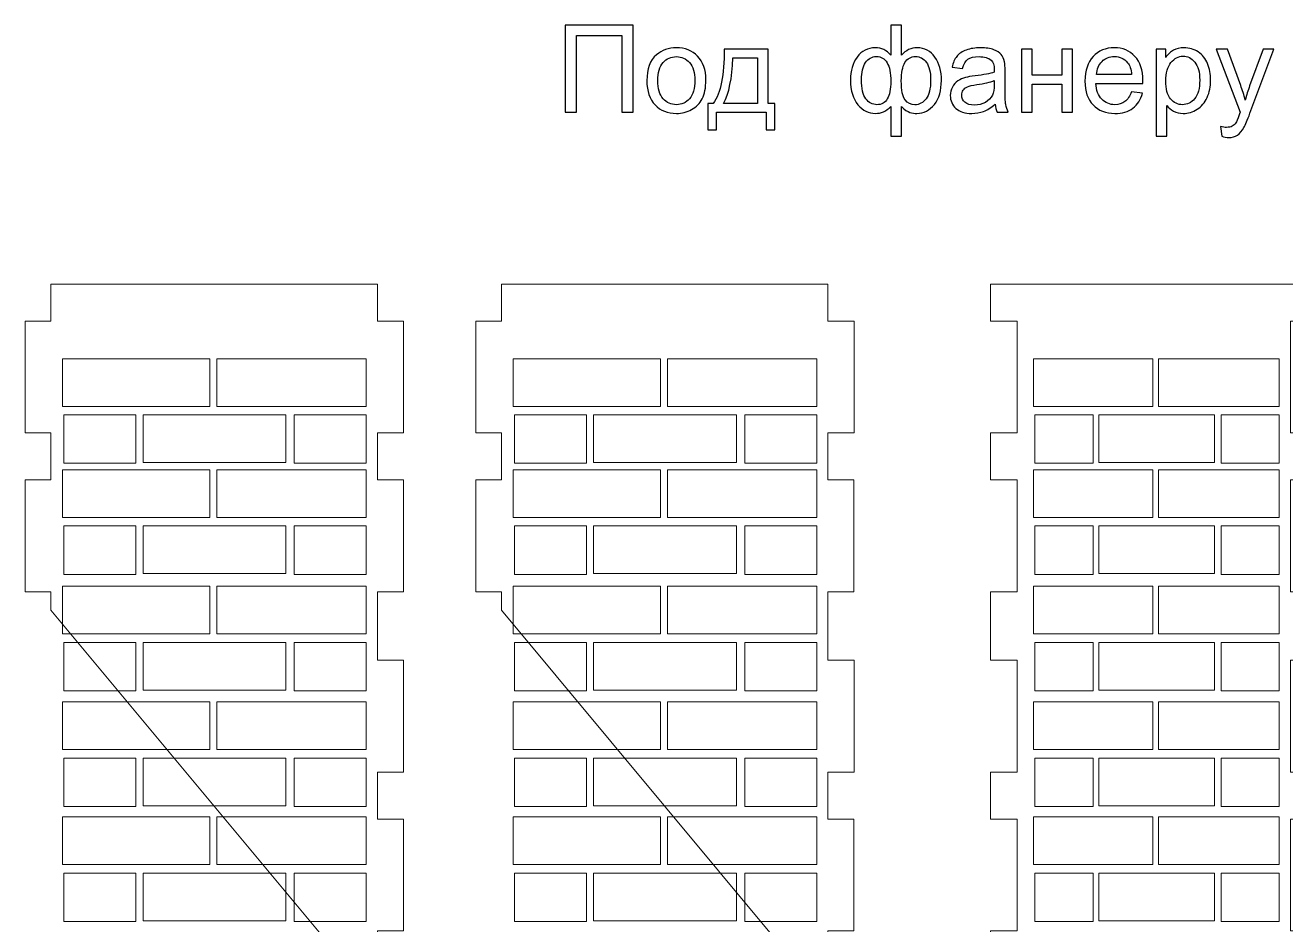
# Model space of a CAD drawing. Header units: centimetres. Extents: x -194 to -71, y -132 to -32.
# Drawn here: x -147.03 to -127.72, y -45.47 to -31.69 of the extents above; entities that cross this region are included whole.
import ezdxf

# ---------------------------------------------------------------- set-up
doc = ezdxf.new("R2010")
doc.units = ezdxf.units.CM
doc.header["$MEASUREMENT"] = 0
doc.layers.add('Layer 1', color=7, linetype='Continuous')

msp = doc.modelspace()

# ---------------------------------------------------------------- linework, layer by layer
at = {"layer": 'Layer 1', "color": 242, "lineweight": 20}
for points in [[(-146.46002, -37.52783), (-144.20308, -37.52783), (-144.20308, -36.79759), (-146.46002, -36.79759), (-146.46002, -37.52783)], [(-144.0946, -37.52783), (-141.80862, -37.52783), (-141.80862, -36.79759), (-144.0946, -36.79759), (-144.0946, -37.52783)], [(-139.55968, -37.52783), (-137.30274, -37.52783), (-137.30274, -36.79759), (-139.55968, -36.79759), (-139.55968, -37.52783)], [(-137.19426, -37.52783), (-134.90828, -37.52783), (-134.90828, -36.79759), (-137.19426, -36.79759), (-137.19426, -37.52783)], [(-131.58455, -37.52783), (-129.75949, -37.52783), (-129.75949, -36.79759), (-131.58455, -36.79759), (-131.58455, -37.52783)], [(-129.67175, -37.52783), (-127.82321, -37.52783), (-127.82321, -36.79759), (-129.67175, -36.79759), (-129.67175, -37.52783)], [(-146.43883, -38.40096), (-145.33553, -38.40096), (-145.33553, -37.66012), (-146.43883, -37.66012), (-146.43883, -38.40096)], [(-145.22588, -38.39036), (-143.03744, -38.39036), (-143.03744, -37.66012), (-145.22588, -37.66012), (-145.22588, -38.39036)], [(-142.9106, -38.40096), (-141.8073, -38.40096), (-141.8073, -37.66012), (-142.9106, -37.66012), (-142.9106, -38.40096)], [(-139.53849, -38.40096), (-138.43519, -38.40096), (-138.43519, -37.66012), (-139.53849, -37.66012), (-139.53849, -38.40096)], [(-138.32554, -38.39036), (-136.1371, -38.39036), (-136.1371, -37.66012), (-138.32554, -37.66012), (-138.32554, -38.39036)], [(-136.01026, -38.40096), (-134.90696, -38.40096), (-134.90696, -37.66012), (-136.01026, -37.66012), (-136.01026, -38.40096)], [(-131.56741, -38.40096), (-130.67523, -38.40096), (-130.67523, -37.66012), (-131.56741, -37.66012), (-131.56741, -38.40096)], [(-130.58656, -38.39036), (-128.81688, -38.39036), (-128.81688, -37.66012), (-130.58656, -37.66012), (-130.58656, -38.39036)], [(-128.71431, -38.40096), (-127.82213, -38.40096), (-127.82213, -37.66012), (-128.71431, -37.66012), (-128.71431, -38.40096)], [(-146.46002, -39.22911), (-144.20308, -39.22911), (-144.20308, -38.49887), (-146.46002, -38.49887), (-146.46002, -39.22911)], [(-144.0946, -39.22911), (-141.80862, -39.22911), (-141.80862, -38.49887), (-144.0946, -38.49887), (-144.0946, -39.22911)], [(-139.55968, -39.22911), (-137.30274, -39.22911), (-137.30274, -38.49887), (-139.55968, -38.49887), (-139.55968, -39.22911)], [(-137.19426, -39.22911), (-134.90828, -39.22911), (-134.90828, -38.49887), (-137.19426, -38.49887), (-137.19426, -39.22911)], [(-131.58455, -39.22911), (-129.75949, -39.22911), (-129.75949, -38.49887), (-131.58455, -38.49887), (-131.58455, -39.22911)], [(-129.67175, -39.22911), (-127.82321, -39.22911), (-127.82321, -38.49887), (-129.67175, -38.49887), (-129.67175, -39.22911)], [(-146.43883, -40.10224), (-145.33553, -40.10224), (-145.33553, -39.3614), (-146.43883, -39.3614), (-146.43883, -40.10224)], [(-145.22588, -40.09164), (-143.03744, -40.09164), (-143.03744, -39.3614), (-145.22588, -39.3614), (-145.22588, -40.09164)], [(-142.9106, -40.10224), (-141.8073, -40.10224), (-141.8073, -39.3614), (-142.9106, -39.3614), (-142.9106, -40.10224)], [(-139.53849, -40.10224), (-138.43519, -40.10224), (-138.43519, -39.3614), (-139.53849, -39.3614), (-139.53849, -40.10224)], [(-138.32554, -40.09164), (-136.1371, -40.09164), (-136.1371, -39.3614), (-138.32554, -39.3614), (-138.32554, -40.09164)], [(-136.01026, -40.10224), (-134.90696, -40.10224), (-134.90696, -39.3614), (-136.01026, -39.3614), (-136.01026, -40.10224)], [(-131.56741, -40.10224), (-130.67523, -40.10224), (-130.67523, -39.3614), (-131.56741, -39.3614), (-131.56741, -40.10224)], [(-130.58656, -40.09164), (-128.81688, -40.09164), (-128.81688, -39.3614), (-130.58656, -39.3614), (-130.58656, -40.09164)], [(-128.71431, -40.10224), (-127.82213, -40.10224), (-127.82213, -39.3614), (-128.71431, -39.3614), (-128.71431, -40.10224)], [(-146.46002, -41.0124), (-144.20308, -41.0124), (-144.20308, -40.28216), (-146.46002, -40.28216), (-146.46002, -41.0124)], [(-144.0946, -41.0124), (-141.80862, -41.0124), (-141.80862, -40.28216), (-144.0946, -40.28216), (-144.0946, -41.0124)], [(-139.55968, -41.0124), (-137.30274, -41.0124), (-137.30274, -40.28216), (-139.55968, -40.28216), (-139.55968, -41.0124)], [(-137.19426, -41.0124), (-134.90828, -41.0124), (-134.90828, -40.28216), (-137.19426, -40.28216), (-137.19426, -41.0124)], [(-131.58455, -41.0124), (-129.75949, -41.0124), (-129.75949, -40.28216), (-131.58455, -40.28216), (-131.58455, -41.0124)], [(-129.67175, -41.0124), (-127.82321, -41.0124), (-127.82321, -40.28216), (-129.67175, -40.28216), (-129.67175, -41.0124)], [(-146.43883, -41.88553), (-145.33553, -41.88553), (-145.33553, -41.14469), (-146.43883, -41.14469), (-146.43883, -41.88553)], [(-145.22588, -41.87493), (-143.03744, -41.87493), (-143.03744, -41.14469), (-145.22588, -41.14469), (-145.22588, -41.87493)], [(-142.9106, -41.88553), (-141.8073, -41.88553), (-141.8073, -41.14469), (-142.9106, -41.14469), (-142.9106, -41.88553)], [(-139.53849, -41.88553), (-138.43519, -41.88553), (-138.43519, -41.14469), (-139.53849, -41.14469), (-139.53849, -41.88553)], [(-138.32554, -41.87493), (-136.1371, -41.87493), (-136.1371, -41.14469), (-138.32554, -41.14469), (-138.32554, -41.87493)], [(-136.01026, -41.88553), (-134.90696, -41.88553), (-134.90696, -41.14469), (-136.01026, -41.14469), (-136.01026, -41.88553)], [(-131.56741, -41.88553), (-130.67523, -41.88553), (-130.67523, -41.14469), (-131.56741, -41.14469), (-131.56741, -41.88553)], [(-130.58656, -41.87493), (-128.81688, -41.87493), (-128.81688, -41.14469), (-130.58656, -41.14469), (-130.58656, -41.87493)], [(-128.71431, -41.88553), (-127.82213, -41.88553), (-127.82213, -41.14469), (-128.71431, -41.14469), (-128.71431, -41.88553)], [(-146.46002, -42.78512), (-144.20308, -42.78512), (-144.20308, -42.05488), (-146.46002, -42.05488), (-146.46002, -42.78512)], [(-144.0946, -42.78512), (-141.80862, -42.78512), (-141.80862, -42.05488), (-144.0946, -42.05488), (-144.0946, -42.78512)], [(-139.55968, -42.78512), (-137.30274, -42.78512), (-137.30274, -42.05488), (-139.55968, -42.05488), (-139.55968, -42.78512)], [(-137.19426, -42.78512), (-134.90828, -42.78512), (-134.90828, -42.05488), (-137.19426, -42.05488), (-137.19426, -42.78512)], [(-131.58455, -42.78512), (-129.75949, -42.78512), (-129.75949, -42.05488), (-131.58455, -42.05488), (-131.58455, -42.78512)], [(-129.67175, -42.78512), (-127.82321, -42.78512), (-127.82321, -42.05488), (-129.67175, -42.05488), (-129.67175, -42.78512)], [(-146.43883, -43.65825), (-145.33553, -43.65825), (-145.33553, -42.91741), (-146.43883, -42.91741), (-146.43883, -43.65825)], [(-145.22588, -43.64765), (-143.03744, -43.64765), (-143.03744, -42.91741), (-145.22588, -42.91741), (-145.22588, -43.64765)], [(-142.9106, -43.65825), (-141.8073, -43.65825), (-141.8073, -42.91741), (-142.9106, -42.91741), (-142.9106, -43.65825)], [(-139.53849, -43.65825), (-138.43519, -43.65825), (-138.43519, -42.91741), (-139.53849, -42.91741), (-139.53849, -43.65825)], [(-138.32554, -43.64765), (-136.1371, -43.64765), (-136.1371, -42.91741), (-138.32554, -42.91741), (-138.32554, -43.64765)], [(-136.01026, -43.65825), (-134.90696, -43.65825), (-134.90696, -42.91741), (-136.01026, -42.91741), (-136.01026, -43.65825)], [(-131.56741, -43.65825), (-130.67523, -43.65825), (-130.67523, -42.91741), (-131.56741, -42.91741), (-131.56741, -43.65825)], [(-130.58656, -43.64765), (-128.81688, -43.64765), (-128.81688, -42.91741), (-130.58656, -42.91741), (-130.58656, -43.64765)], [(-128.71431, -43.65825), (-127.82213, -43.65825), (-127.82213, -42.91741), (-128.71431, -42.91741), (-128.71431, -43.65825)], [(-146.46002, -44.54723), (-144.20308, -44.54723), (-144.20308, -43.81699), (-146.46002, -43.81699), (-146.46002, -44.54723)], [(-144.0946, -44.54723), (-141.80862, -44.54723), (-141.80862, -43.81699), (-144.0946, -43.81699), (-144.0946, -44.54723)], [(-139.55968, -44.54723), (-137.30274, -44.54723), (-137.30274, -43.81699), (-139.55968, -43.81699), (-139.55968, -44.54723)], [(-137.19426, -44.54723), (-134.90828, -44.54723), (-134.90828, -43.81699), (-137.19426, -43.81699), (-137.19426, -44.54723)], [(-131.58455, -44.54723), (-129.75949, -44.54723), (-129.75949, -43.81699), (-131.58455, -43.81699), (-131.58455, -44.54723)], [(-129.67175, -44.54723), (-127.82321, -44.54723), (-127.82321, -43.81699), (-129.67175, -43.81699), (-129.67175, -44.54723)], [(-146.43883, -45.42036), (-145.33553, -45.42036), (-145.33553, -44.67952), (-146.43883, -44.67952), (-146.43883, -45.42036)], [(-145.22588, -45.40976), (-143.03744, -45.40976), (-143.03744, -44.67952), (-145.22588, -44.67952), (-145.22588, -45.40976)], [(-142.9106, -45.42036), (-141.8073, -45.42036), (-141.8073, -44.67952), (-142.9106, -44.67952), (-142.9106, -45.42036)], [(-139.53849, -45.42036), (-138.43519, -45.42036), (-138.43519, -44.67952), (-139.53849, -44.67952), (-139.53849, -45.42036)], [(-138.32554, -45.40976), (-136.1371, -45.40976), (-136.1371, -44.67952), (-138.32554, -44.67952), (-138.32554, -45.40976)], [(-136.01026, -45.42036), (-134.90696, -45.42036), (-134.90696, -44.67952), (-136.01026, -44.67952), (-136.01026, -45.42036)], [(-131.56741, -45.42036), (-130.67523, -45.42036), (-130.67523, -44.67952), (-131.56741, -44.67952), (-131.56741, -45.42036)], [(-130.58656, -45.40976), (-128.81688, -45.40976), (-128.81688, -44.67952), (-130.58656, -44.67952), (-130.58656, -45.40976)], [(-128.71431, -45.42036), (-127.82213, -45.42036), (-127.82213, -44.67952), (-128.71431, -44.67952), (-128.71431, -45.42036)]]:
    msp.add_lwpolyline(points, close=True, dxfattribs=at)
at = {"layer": 'Layer 1', "color": 250}
for points, knots in [([(-138.76281, -31.68767), (-138.76281, -31.68767), (-137.71762, -31.68767), (-137.71762, -31.68767), (-137.71762, -31.68767), (-137.71762, -31.68767), (-137.71762, -33.01926), (-137.71762, -33.01926), (-137.71762, -33.01926), (-137.71762, -33.01926), (-137.8943, -33.01926), (-137.8943, -33.01926), (-137.8943, -33.01926), (-137.8943, -33.01926), (-137.8943, -31.84389), (-137.8943, -31.84389), (-137.8943, -31.84389), (-137.8943, -31.84389), (-138.58613, -31.84389), (-138.58613, -31.84389), (-138.58613, -31.84389), (-138.58613, -31.84389), (-138.58613, -33.01926), (-138.58613, -33.01926), (-138.58613, -33.01926), (-138.58613, -33.01926), (-138.76281, -33.01926), (-138.76281, -33.01926), (-138.76281, -33.01926), (-138.76281, -33.01926), (-138.76281, -31.68767), (-138.76281, -31.68767)], [0, 0, 0, 0, 0.11111111, 0.11111111, 0.11111111, 0.11111111, 0.22222222, 0.22222222, 0.22222222, 0.22222222, 0.33333333, 0.33333333, 0.33333333, 0.33333333, 0.44444444, 0.44444444, 0.44444444, 0.44444444, 0.55555556, 0.55555556, 0.55555556, 0.55555556, 0.66666667, 0.66666667, 0.66666667, 0.66666667, 0.77777778, 0.77777778, 0.77777778, 0.77777778, 1, 1, 1, 1]), ([(-133.77462, -31.68767), (-133.77462, -31.68767), (-133.61096, -31.68767), (-133.61096, -31.68767), (-133.61096, -31.68767), (-133.61096, -31.68767), (-133.61096, -32.14889), (-133.61096, -32.14889), (-133.61096, -32.14889), (-133.57717, -32.11015), (-133.53998, -32.08132), (-133.49937, -32.0621), (-133.49937, -32.0621), (-133.45908, -32.0432), (-133.41537, -32.03359), (-133.36888, -32.03359), (-133.36888, -32.03359), (-133.25482, -32.03359), (-133.16431, -32.08132), (-133.09736, -32.17648), (-133.09736, -32.17648), (-133.03071, -32.27164), (-132.99724, -32.39128), (-132.99724, -32.53572), (-132.99724, -32.53572), (-132.99724, -32.68636), (-133.03319, -32.80787), (-133.1051, -32.90055), (-133.1051, -32.90055), (-133.17702, -32.99322), (-133.26659, -33.03972), (-133.37353, -33.03972), (-133.37353, -33.03972), (-133.40856, -33.03972), (-133.4442, -33.03414), (-133.48047, -33.02329), (-133.48047, -33.02329), (-133.51673, -33.01244), (-133.56013, -32.98268), (-133.61096, -32.93433), (-133.61096, -32.93433), (-133.61096, -32.93433), (-133.61096, -33.38935), (-133.61096, -33.38935), (-133.61096, -33.38935), (-133.61096, -33.38935), (-133.77462, -33.38935), (-133.77462, -33.38935), (-133.77462, -33.38935), (-133.77462, -33.38935), (-133.77462, -32.93433), (-133.77462, -32.93433), (-133.77462, -32.93433), (-133.80716, -32.96936), (-133.84343, -32.9957), (-133.8831, -33.01337), (-133.8831, -33.01337), (-133.92278, -33.03104), (-133.96555, -33.03972), (-134.01174, -33.03972), (-134.01174, -33.03972), (-134.11278, -33.03972), (-134.20112, -32.99539), (-134.27675, -32.90705), (-134.27675, -32.90705), (-134.35238, -32.81841), (-134.3902, -32.69163), (-134.3902, -32.52673), (-134.3902, -32.52673), (-134.3902, -32.38694), (-134.3561, -32.27009), (-134.2876, -32.17555), (-134.2876, -32.17555), (-134.2191, -32.08101), (-134.12735, -32.03359), (-134.01174, -32.03359), (-134.01174, -32.03359), (-133.96307, -32.03359), (-133.91937, -32.0432), (-133.88, -32.0621), (-133.88, -32.0621), (-133.84064, -32.08132), (-133.80561, -32.11015), (-133.77462, -32.14889), (-133.77462, -32.14889), (-133.77462, -32.14889), (-133.77462, -31.68767), (-133.77462, -31.68767)], [0, 0, 0, 0, 0.04347826, 0.04347826, 0.04347826, 0.04347826, 0.08695652, 0.08695652, 0.08695652, 0.08695652, 0.13043478, 0.13043478, 0.13043478, 0.13043478, 0.17391304, 0.17391304, 0.17391304, 0.17391304, 0.2173913, 0.2173913, 0.2173913, 0.2173913, 0.26086957, 0.26086957, 0.26086957, 0.26086957, 0.30434783, 0.30434783, 0.30434783, 0.30434783, 0.34782609, 0.34782609, 0.34782609, 0.34782609, 0.39130435, 0.39130435, 0.39130435, 0.39130435, 0.43478261, 0.43478261, 0.43478261, 0.43478261, 0.47826087, 0.47826087, 0.47826087, 0.47826087, 0.52173913, 0.52173913, 0.52173913, 0.52173913, 0.56521739, 0.56521739, 0.56521739, 0.56521739, 0.60869565, 0.60869565, 0.60869565, 0.60869565, 0.65217391, 0.65217391, 0.65217391, 0.65217391, 0.69565217, 0.69565217, 0.69565217, 0.69565217, 0.73913043, 0.73913043, 0.73913043, 0.73913043, 0.7826087, 0.7826087, 0.7826087, 0.7826087, 0.82608696, 0.82608696, 0.82608696, 0.82608696, 0.86956522, 0.86956522, 0.86956522, 0.86956522, 0.91304348, 0.91304348, 0.91304348, 0.91304348, 1, 1, 1, 1]), ([(-137.50964, -32.53665), (-137.50964, -32.35843), (-137.46004, -32.22638), (-137.36055, -32.14052), (-137.36055, -32.14052), (-137.27779, -32.06923), (-137.17643, -32.03359), (-137.0571, -32.03359), (-137.0571, -32.03359), (-136.92474, -32.03359), (-136.81626, -32.07698), (-136.73195, -32.16377), (-136.73195, -32.16377), (-136.64795, -32.25025), (-136.60579, -32.3702), (-136.60579, -32.52301), (-136.60579, -32.52301), (-136.60579, -32.647), (-136.62439, -32.74433), (-136.66159, -32.81531), (-136.66159, -32.81531), (-136.69878, -32.88629), (-136.75303, -32.94146), (-136.82432, -32.98082), (-136.82432, -32.98082), (-136.8953, -33.02019), (-136.9731, -33.03972), (-137.0571, -33.03972), (-137.0571, -33.03972), (-137.19224, -33.03972), (-137.30134, -32.99663), (-137.38472, -32.91015), (-137.38472, -32.91015), (-137.4681, -32.82368), (-137.50964, -32.69907), (-137.50964, -32.53665)], [0, 0, 0, 0, 0.1, 0.1, 0.1, 0.1, 0.2, 0.2, 0.2, 0.2, 0.3, 0.3, 0.3, 0.3, 0.4, 0.4, 0.4, 0.4, 0.5, 0.5, 0.5, 0.5, 0.6, 0.6, 0.6, 0.6, 0.7, 0.7, 0.7, 0.7, 0.8, 0.8, 0.8, 0.8, 1, 1, 1, 1]), ([(-132.17554, -32.89838), (-132.23629, -32.95014), (-132.29487, -32.9864), (-132.35097, -33.00779), (-132.35097, -33.00779), (-132.40708, -33.02918), (-132.46721, -33.03972), (-132.53168, -33.03972), (-132.53168, -33.03972), (-132.63769, -33.03972), (-132.71921, -33.01399), (-132.77624, -32.96223), (-132.77624, -32.96223), (-132.83327, -32.91077), (-132.86179, -32.84475), (-132.86179, -32.76447), (-132.86179, -32.76447), (-132.86179, -32.71736), (-132.85094, -32.67427), (-132.82955, -32.63522), (-132.82955, -32.63522), (-132.80786, -32.59616), (-132.77965, -32.56517), (-132.74493, -32.54161), (-132.74493, -32.54161), (-132.70991, -32.51805), (-132.67085, -32.50008), (-132.62715, -32.48799), (-132.62715, -32.48799), (-132.59491, -32.47962), (-132.54625, -32.47156), (-132.48147, -32.4635), (-132.48147, -32.4635), (-132.34942, -32.448), (-132.25179, -32.4291), (-132.18949, -32.4074), (-132.18949, -32.4074), (-132.18887, -32.38508), (-132.18856, -32.37082), (-132.18856, -32.36493), (-132.18856, -32.36493), (-132.18856, -32.2986), (-132.20405, -32.2518), (-132.23505, -32.22452), (-132.23505, -32.22452), (-132.27689, -32.18764), (-132.3392, -32.16935), (-132.42165, -32.16935), (-132.42165, -32.16935), (-132.49883, -32.16935), (-132.55586, -32.18299), (-132.59243, -32.20995), (-132.59243, -32.20995), (-132.62932, -32.23692), (-132.65629, -32.28465), (-132.67395, -32.35347), (-132.67395, -32.35347), (-132.67395, -32.35347), (-132.83389, -32.33115), (-132.83389, -32.33115), (-132.83389, -32.33115), (-132.81932, -32.26265), (-132.79546, -32.20716), (-132.76198, -32.16501), (-132.76198, -32.16501), (-132.72851, -32.12286), (-132.68015, -32.09062), (-132.61692, -32.06768), (-132.61692, -32.06768), (-132.554, -32.04506), (-132.48054, -32.03359), (-132.39747, -32.03359), (-132.39747, -32.03359), (-132.31502, -32.03359), (-132.24776, -32.0432), (-132.19599, -32.06272), (-132.19599, -32.06272), (-132.14454, -32.08225), (-132.10642, -32.10643), (-132.08224, -32.13587), (-132.08224, -32.13587), (-132.05806, -32.16532), (-132.04101, -32.20252), (-132.0311, -32.24746), (-132.0311, -32.24746), (-132.02583, -32.27536), (-132.02304, -32.32557), (-132.02304, -32.39779), (-132.02304, -32.39779), (-132.02304, -32.39779), (-132.02304, -32.61476), (-132.02304, -32.61476), (-132.02304, -32.61476), (-132.02304, -32.76633), (-132.01963, -32.86211), (-132.01281, -32.90272), (-132.01281, -32.90272), (-132.0063, -32.94332), (-131.99266, -32.98206), (-131.97282, -33.01926), (-131.97282, -33.01926), (-131.97282, -33.01926), (-132.14392, -33.01926), (-132.14392, -33.01926), (-132.14392, -33.01926), (-132.16035, -32.98485), (-132.17089, -32.94456), (-132.17554, -32.89838)], [0, 0, 0, 0, 0.03571429, 0.03571429, 0.03571429, 0.03571429, 0.07142857, 0.07142857, 0.07142857, 0.07142857, 0.10714286, 0.10714286, 0.10714286, 0.10714286, 0.14285714, 0.14285714, 0.14285714, 0.14285714, 0.17857143, 0.17857143, 0.17857143, 0.17857143, 0.21428571, 0.21428571, 0.21428571, 0.21428571, 0.25, 0.25, 0.25, 0.25, 0.28571429, 0.28571429, 0.28571429, 0.28571429, 0.32142857, 0.32142857, 0.32142857, 0.32142857, 0.35714286, 0.35714286, 0.35714286, 0.35714286, 0.39285714, 0.39285714, 0.39285714, 0.39285714, 0.42857143, 0.42857143, 0.42857143, 0.42857143, 0.46428571, 0.46428571, 0.46428571, 0.46428571, 0.5, 0.5, 0.5, 0.5, 0.53571429, 0.53571429, 0.53571429, 0.53571429, 0.57142857, 0.57142857, 0.57142857, 0.57142857, 0.60714286, 0.60714286, 0.60714286, 0.60714286, 0.64285714, 0.64285714, 0.64285714, 0.64285714, 0.67857143, 0.67857143, 0.67857143, 0.67857143, 0.71428571, 0.71428571, 0.71428571, 0.71428571, 0.75, 0.75, 0.75, 0.75, 0.78571429, 0.78571429, 0.78571429, 0.78571429, 0.82142857, 0.82142857, 0.82142857, 0.82142857, 0.85714286, 0.85714286, 0.85714286, 0.85714286, 0.89285714, 0.89285714, 0.89285714, 0.89285714, 0.92857143, 0.92857143, 0.92857143, 0.92857143, 1, 1, 1, 1]), ([(-130.0864, -32.70682), (-130.0864, -32.70682), (-129.91716, -32.72914), (-129.91716, -32.72914), (-129.91716, -32.72914), (-129.94351, -32.82739), (-129.99279, -32.90395), (-130.0647, -32.9582), (-130.0647, -32.9582), (-130.13661, -33.01244), (-130.22836, -33.03972), (-130.34026, -33.03972), (-130.34026, -33.03972), (-130.48098, -33.03972), (-130.59257, -32.99632), (-130.67501, -32.90953), (-130.67501, -32.90953), (-130.75746, -32.82306), (-130.79869, -32.70124), (-130.79869, -32.54471), (-130.79869, -32.54471), (-130.79869, -32.38291), (-130.75715, -32.25707), (-130.67378, -32.1678), (-130.67378, -32.1678), (-130.5904, -32.07822), (-130.48222, -32.03359), (-130.34925, -32.03359), (-130.34925, -32.03359), (-130.22061, -32.03359), (-130.11554, -32.07729), (-130.03402, -32.16501), (-130.03402, -32.16501), (-129.9525, -32.25273), (-129.91158, -32.37609), (-129.91158, -32.5351), (-129.91158, -32.5351), (-129.91158, -32.54471), (-129.91189, -32.55928), (-129.91251, -32.5785), (-129.91251, -32.5785), (-129.91251, -32.5785), (-130.63131, -32.5785), (-130.63131, -32.5785), (-130.63131, -32.5785), (-130.62511, -32.68419), (-130.59536, -32.7654), (-130.54142, -32.82151), (-130.54142, -32.82151), (-130.4878, -32.87761), (-130.42054, -32.90581), (-130.34026, -32.90581), (-130.34026, -32.90581), (-130.28044, -32.90581), (-130.22929, -32.89001), (-130.18714, -32.85839), (-130.18714, -32.85839), (-130.14467, -32.82677), (-130.1112, -32.77625), (-130.0864, -32.70682)], [0, 0, 0, 0, 0.0625, 0.0625, 0.0625, 0.0625, 0.125, 0.125, 0.125, 0.125, 0.1875, 0.1875, 0.1875, 0.1875, 0.25, 0.25, 0.25, 0.25, 0.3125, 0.3125, 0.3125, 0.3125, 0.375, 0.375, 0.375, 0.375, 0.4375, 0.4375, 0.4375, 0.4375, 0.5, 0.5, 0.5, 0.5, 0.5625, 0.5625, 0.5625, 0.5625, 0.625, 0.625, 0.625, 0.625, 0.6875, 0.6875, 0.6875, 0.6875, 0.75, 0.75, 0.75, 0.75, 0.8125, 0.8125, 0.8125, 0.8125, 0.875, 0.875, 0.875, 0.875, 1, 1, 1, 1]), ([(-129.71042, -33.38935), (-129.71042, -33.38935), (-129.71042, -32.05404), (-129.71042, -32.05404), (-129.71042, -32.05404), (-129.71042, -32.05404), (-129.56164, -32.05404), (-129.56164, -32.05404), (-129.56164, -32.05404), (-129.56164, -32.05404), (-129.56164, -32.18082), (-129.56164, -32.18082), (-129.56164, -32.18082), (-129.52661, -32.13184), (-129.48693, -32.09496), (-129.44261, -32.07047), (-129.44261, -32.07047), (-129.3986, -32.04599), (-129.34497, -32.03359), (-129.28205, -32.03359), (-129.28205, -32.03359), (-129.1996, -32.03359), (-129.12707, -32.05466), (-129.06415, -32.09713), (-129.06415, -32.09713), (-129.00123, -32.13928), (-128.9538, -32.19911), (-128.92157, -32.27598), (-128.92157, -32.27598), (-128.88964, -32.35316), (-128.87352, -32.43747), (-128.87352, -32.52952), (-128.87352, -32.52952), (-128.87352, -32.62778), (-128.89119, -32.71643), (-128.92653, -32.79547), (-128.92653, -32.79547), (-128.96186, -32.8742), (-129.01332, -32.93464), (-129.08089, -32.9768), (-129.08089, -32.9768), (-129.14815, -33.01864), (-129.21913, -33.03972), (-129.29352, -33.03972), (-129.29352, -33.03972), (-129.34807, -33.03972), (-129.39705, -33.02825), (-129.44013, -33.00531), (-129.44013, -33.00531), (-129.48353, -32.98237), (-129.51886, -32.95355), (-129.54676, -32.91852), (-129.54676, -32.91852), (-129.54676, -32.91852), (-129.54676, -33.38935), (-129.54676, -33.38935), (-129.54676, -33.38935), (-129.54676, -33.38935), (-129.71042, -33.38935), (-129.71042, -33.38935)], [0, 0, 0, 0, 0.0625, 0.0625, 0.0625, 0.0625, 0.125, 0.125, 0.125, 0.125, 0.1875, 0.1875, 0.1875, 0.1875, 0.25, 0.25, 0.25, 0.25, 0.3125, 0.3125, 0.3125, 0.3125, 0.375, 0.375, 0.375, 0.375, 0.4375, 0.4375, 0.4375, 0.4375, 0.5, 0.5, 0.5, 0.5, 0.5625, 0.5625, 0.5625, 0.5625, 0.625, 0.625, 0.625, 0.625, 0.6875, 0.6875, 0.6875, 0.6875, 0.75, 0.75, 0.75, 0.75, 0.8125, 0.8125, 0.8125, 0.8125, 0.875, 0.875, 0.875, 0.875, 1, 1, 1, 1]), ([(-137.34226, -32.53696), (-137.34226, -32.66033), (-137.31529, -32.75269), (-137.26136, -32.81376), (-137.26136, -32.81376), (-137.20712, -32.87513), (-137.13924, -32.90581), (-137.0571, -32.90581), (-137.0571, -32.90581), (-136.97589, -32.90581), (-136.90832, -32.87513), (-136.85407, -32.81345), (-136.85407, -32.81345), (-136.80014, -32.75176), (-136.77317, -32.65785), (-136.77317, -32.53169), (-136.77317, -32.53169), (-136.77317, -32.41267), (-136.80045, -32.32247), (-136.85469, -32.26141), (-136.85469, -32.26141), (-136.90894, -32.20004), (-136.97651, -32.16935), (-137.0571, -32.16935), (-137.0571, -32.16935), (-137.13924, -32.16935), (-137.20712, -32.19973), (-137.26136, -32.26079), (-137.26136, -32.26079), (-137.31529, -32.32185), (-137.34226, -32.41391), (-137.34226, -32.53696)], [0, 0, 0, 0, 0.11111111, 0.11111111, 0.11111111, 0.11111111, 0.22222222, 0.22222222, 0.22222222, 0.22222222, 0.33333333, 0.33333333, 0.33333333, 0.33333333, 0.44444444, 0.44444444, 0.44444444, 0.44444444, 0.55555556, 0.55555556, 0.55555556, 0.55555556, 0.66666667, 0.66666667, 0.66666667, 0.66666667, 0.77777778, 0.77777778, 0.77777778, 0.77777778, 1, 1, 1, 1]), ([(-136.32651, -32.05404), (-136.32651, -32.05404), (-135.65328, -32.05404), (-135.65328, -32.05404), (-135.65328, -32.05404), (-135.65328, -32.05404), (-135.65328, -32.88536), (-135.65328, -32.88536), (-135.65328, -32.88536), (-135.65328, -32.88536), (-135.54913, -32.88536), (-135.54913, -32.88536), (-135.54913, -32.88536), (-135.54913, -32.88536), (-135.54913, -33.29264), (-135.54913, -33.29264), (-135.54913, -33.29264), (-135.54913, -33.29264), (-135.68304, -33.29264), (-135.68304, -33.29264), (-135.68304, -33.29264), (-135.68304, -33.29264), (-135.68304, -33.01926), (-135.68304, -33.01926), (-135.68304, -33.01926), (-135.68304, -33.01926), (-136.44368, -33.01926), (-136.44368, -33.01926), (-136.44368, -33.01926), (-136.44368, -33.01926), (-136.44368, -33.29264), (-136.44368, -33.29264), (-136.44368, -33.29264), (-136.44368, -33.29264), (-136.57758, -33.29264), (-136.57758, -33.29264), (-136.57758, -33.29264), (-136.57758, -33.29264), (-136.57758, -32.88536), (-136.57758, -32.88536), (-136.57758, -32.88536), (-136.57758, -32.88536), (-136.49203, -32.88536), (-136.49203, -32.88536), (-136.49203, -32.88536), (-136.37673, -32.72883), (-136.32155, -32.45172), (-136.32651, -32.05404)], [0, 0, 0, 0, 0.07692308, 0.07692308, 0.07692308, 0.07692308, 0.15384615, 0.15384615, 0.15384615, 0.15384615, 0.23076923, 0.23076923, 0.23076923, 0.23076923, 0.30769231, 0.30769231, 0.30769231, 0.30769231, 0.38461538, 0.38461538, 0.38461538, 0.38461538, 0.46153846, 0.46153846, 0.46153846, 0.46153846, 0.53846154, 0.53846154, 0.53846154, 0.53846154, 0.61538462, 0.61538462, 0.61538462, 0.61538462, 0.69230769, 0.69230769, 0.69230769, 0.69230769, 0.76923077, 0.76923077, 0.76923077, 0.76923077, 0.84615385, 0.84615385, 0.84615385, 0.84615385, 1, 1, 1, 1]), ([(-136.19075, -32.18981), (-136.20284, -32.50318), (-136.25119, -32.73503), (-136.33581, -32.88536), (-136.33581, -32.88536), (-136.33581, -32.88536), (-135.81694, -32.88536), (-135.81694, -32.88536), (-135.81694, -32.88536), (-135.81694, -32.88536), (-135.81694, -32.18981), (-135.81694, -32.18981), (-135.81694, -32.18981), (-135.81694, -32.18981), (-136.19075, -32.18981), (-136.19075, -32.18981)], [0, 0, 0, 0, 0.2, 0.2, 0.2, 0.2, 0.4, 0.4, 0.4, 0.4, 0.6, 0.6, 0.6, 0.6, 1, 1, 1, 1]), ([(-134.22282, -32.52208), (-134.22282, -32.65816), (-134.19988, -32.7561), (-134.15432, -32.81593), (-134.15432, -32.81593), (-134.10876, -32.87575), (-134.05234, -32.90581), (-133.98477, -32.90581), (-133.98477, -32.90581), (-133.9141, -32.90581), (-133.8611, -32.87606), (-133.82607, -32.81655), (-133.82607, -32.81655), (-133.79136, -32.75703), (-133.77369, -32.66746), (-133.77369, -32.54843), (-133.77369, -32.54843), (-133.77369, -32.42135), (-133.79198, -32.32619), (-133.82886, -32.26265), (-133.82886, -32.26265), (-133.86575, -32.19911), (-133.92123, -32.16749), (-133.99562, -32.16749), (-133.99562, -32.16749), (-134.06257, -32.16749), (-134.11712, -32.19849), (-134.15959, -32.26048), (-134.15959, -32.26048), (-134.20174, -32.32247), (-134.22282, -32.40957), (-134.22282, -32.52208)], [0, 0, 0, 0, 0.11111111, 0.11111111, 0.11111111, 0.11111111, 0.22222222, 0.22222222, 0.22222222, 0.22222222, 0.33333333, 0.33333333, 0.33333333, 0.33333333, 0.44444444, 0.44444444, 0.44444444, 0.44444444, 0.55555556, 0.55555556, 0.55555556, 0.55555556, 0.66666667, 0.66666667, 0.66666667, 0.66666667, 0.77777778, 0.77777778, 0.77777778, 0.77777778, 1, 1, 1, 1]), ([(-133.61189, -32.54068), (-133.61189, -32.68574), (-133.59205, -32.78307), (-133.55207, -32.83297), (-133.55207, -32.83297), (-133.51239, -32.88288), (-133.46249, -32.90767), (-133.40267, -32.90767), (-133.40267, -32.90767), (-133.33633, -32.90767), (-133.27961, -32.87699), (-133.23281, -32.81562), (-133.23281, -32.81562), (-133.186, -32.75455), (-133.16276, -32.65909), (-133.16276, -32.52983), (-133.16276, -32.52983), (-133.16276, -32.40802), (-133.18445, -32.31689), (-133.22754, -32.25707), (-133.22754, -32.25707), (-133.27062, -32.19725), (-133.32611, -32.16749), (-133.39368, -32.16749), (-133.39368, -32.16749), (-133.46621, -32.16749), (-133.52045, -32.19849), (-133.55703, -32.26079), (-133.55703, -32.26079), (-133.5936, -32.32309), (-133.61189, -32.41639), (-133.61189, -32.54068)], [0, 0, 0, 0, 0.11111111, 0.11111111, 0.11111111, 0.11111111, 0.22222222, 0.22222222, 0.22222222, 0.22222222, 0.33333333, 0.33333333, 0.33333333, 0.33333333, 0.44444444, 0.44444444, 0.44444444, 0.44444444, 0.55555556, 0.55555556, 0.55555556, 0.55555556, 0.66666667, 0.66666667, 0.66666667, 0.66666667, 0.77777778, 0.77777778, 0.77777778, 0.77777778, 1, 1, 1, 1]), ([(-131.77166, -32.05404), (-131.77166, -32.05404), (-131.608, -32.05404), (-131.608, -32.05404), (-131.608, -32.05404), (-131.608, -32.05404), (-131.608, -32.45575), (-131.608, -32.45575), (-131.608, -32.45575), (-131.608, -32.45575), (-131.15422, -32.45575), (-131.15422, -32.45575), (-131.15422, -32.45575), (-131.15422, -32.45575), (-131.15422, -32.05404), (-131.15422, -32.05404), (-131.15422, -32.05404), (-131.15422, -32.05404), (-130.99056, -32.05404), (-130.99056, -32.05404), (-130.99056, -32.05404), (-130.99056, -32.05404), (-130.99056, -33.01926), (-130.99056, -33.01926), (-130.99056, -33.01926), (-130.99056, -33.01926), (-131.15422, -33.01926), (-131.15422, -33.01926), (-131.15422, -33.01926), (-131.15422, -33.01926), (-131.15422, -32.59152), (-131.15422, -32.59152), (-131.15422, -32.59152), (-131.15422, -32.59152), (-131.608, -32.59152), (-131.608, -32.59152), (-131.608, -32.59152), (-131.608, -32.59152), (-131.608, -33.01926), (-131.608, -33.01926), (-131.608, -33.01926), (-131.608, -33.01926), (-131.77166, -33.01926), (-131.77166, -33.01926), (-131.77166, -33.01926), (-131.77166, -33.01926), (-131.77166, -32.05404), (-131.77166, -32.05404)], [0, 0, 0, 0, 0.07692308, 0.07692308, 0.07692308, 0.07692308, 0.15384615, 0.15384615, 0.15384615, 0.15384615, 0.23076923, 0.23076923, 0.23076923, 0.23076923, 0.30769231, 0.30769231, 0.30769231, 0.30769231, 0.38461538, 0.38461538, 0.38461538, 0.38461538, 0.46153846, 0.46153846, 0.46153846, 0.46153846, 0.53846154, 0.53846154, 0.53846154, 0.53846154, 0.61538462, 0.61538462, 0.61538462, 0.61538462, 0.69230769, 0.69230769, 0.69230769, 0.69230769, 0.76923077, 0.76923077, 0.76923077, 0.76923077, 0.84615385, 0.84615385, 0.84615385, 0.84615385, 1, 1, 1, 1]), ([(-130.62201, -32.44459), (-130.62201, -32.44459), (-130.08454, -32.44459), (-130.08454, -32.44459), (-130.08454, -32.44459), (-130.09167, -32.36338), (-130.11244, -32.30263), (-130.14622, -32.26203), (-130.14622, -32.26203), (-130.19799, -32.19911), (-130.26556, -32.16749), (-130.34832, -32.16749), (-130.34832, -32.16749), (-130.42333, -32.16749), (-130.48625, -32.1926), (-130.53739, -32.24281), (-130.53739, -32.24281), (-130.58823, -32.29302), (-130.61643, -32.36029), (-130.62201, -32.44459)], [0, 0, 0, 0, 0.16666667, 0.16666667, 0.16666667, 0.16666667, 0.33333333, 0.33333333, 0.33333333, 0.33333333, 0.5, 0.5, 0.5, 0.5, 0.66666667, 0.66666667, 0.66666667, 0.66666667, 1, 1, 1, 1]), ([(-129.56164, -32.54254), (-129.56164, -32.66622), (-129.53653, -32.75765), (-129.48662, -32.81686), (-129.48662, -32.81686), (-129.43641, -32.87606), (-129.37566, -32.90581), (-129.30437, -32.90581), (-129.30437, -32.90581), (-129.23184, -32.90581), (-129.16985, -32.87513), (-129.11839, -32.81376), (-129.11839, -32.81376), (-129.06663, -32.75238), (-129.0409, -32.65754), (-129.0409, -32.5289), (-129.0409, -32.5289), (-129.0409, -32.40616), (-129.06601, -32.31441), (-129.11653, -32.25335), (-129.11653, -32.25335), (-129.16706, -32.19229), (-129.22719, -32.16191), (-129.29724, -32.16191), (-129.29724, -32.16191), (-129.36667, -32.16191), (-129.42804, -32.19446), (-129.48136, -32.25924), (-129.48136, -32.25924), (-129.53498, -32.32433), (-129.56164, -32.41856), (-129.56164, -32.54254)], [0, 0, 0, 0, 0.11111111, 0.11111111, 0.11111111, 0.11111111, 0.22222222, 0.22222222, 0.22222222, 0.22222222, 0.33333333, 0.33333333, 0.33333333, 0.33333333, 0.44444444, 0.44444444, 0.44444444, 0.44444444, 0.55555556, 0.55555556, 0.55555556, 0.55555556, 0.66666667, 0.66666667, 0.66666667, 0.66666667, 0.77777778, 0.77777778, 0.77777778, 0.77777778, 1, 1, 1, 1]), ([(-128.70428, -33.39028), (-128.70428, -33.39028), (-128.72288, -33.23902), (-128.72288, -33.23902), (-128.72288, -33.23902), (-128.68693, -33.24863), (-128.65593, -33.25359), (-128.62927, -33.25359), (-128.62927, -33.25359), (-128.5927, -33.25359), (-128.56356, -33.24739), (-128.54187, -33.2353), (-128.54187, -33.2353), (-128.51986, -33.22321), (-128.50188, -33.20617), (-128.48793, -33.18447), (-128.48793, -33.18447), (-128.4777, -33.16804), (-128.46097, -33.12744), (-128.43803, -33.06234), (-128.43803, -33.06234), (-128.43493, -33.05336), (-128.43028, -33.04003), (-128.42346, -33.02236), (-128.42346, -33.02236), (-128.42346, -33.02236), (-128.78983, -32.05404), (-128.78983, -32.05404), (-128.78983, -32.05404), (-128.78983, -32.05404), (-128.61502, -32.05404), (-128.61502, -32.05404), (-128.61502, -32.05404), (-128.61502, -32.05404), (-128.41354, -32.61135), (-128.41354, -32.61135), (-128.41354, -32.61135), (-128.3872, -32.68171), (-128.36395, -32.7561), (-128.34318, -32.83421), (-128.34318, -32.83421), (-128.32427, -32.76075), (-128.30196, -32.68822), (-128.27592, -32.61693), (-128.27592, -32.61693), (-128.27592, -32.61693), (-128.07011, -32.05404), (-128.07011, -32.05404), (-128.07011, -32.05404), (-128.07011, -32.05404), (-127.90676, -32.05404), (-127.90676, -32.05404), (-127.90676, -32.05404), (-127.90676, -32.05404), (-128.27158, -33.036), (-128.27158, -33.036), (-128.27158, -33.036), (-128.31095, -33.14169), (-128.34163, -33.21422), (-128.36364, -33.25421), (-128.36364, -33.25421), (-128.39278, -33.30783), (-128.42625, -33.3472), (-128.46376, -33.3723), (-128.46376, -33.3723), (-128.50157, -33.39741), (-128.54652, -33.40981), (-128.59859, -33.40981), (-128.59859, -33.40981), (-128.6302, -33.40981), (-128.66554, -33.4033), (-128.70428, -33.39028)], [0, 0, 0, 0, 0.05263158, 0.05263158, 0.05263158, 0.05263158, 0.10526316, 0.10526316, 0.10526316, 0.10526316, 0.15789474, 0.15789474, 0.15789474, 0.15789474, 0.21052632, 0.21052632, 0.21052632, 0.21052632, 0.26315789, 0.26315789, 0.26315789, 0.26315789, 0.31578947, 0.31578947, 0.31578947, 0.31578947, 0.36842105, 0.36842105, 0.36842105, 0.36842105, 0.42105263, 0.42105263, 0.42105263, 0.42105263, 0.47368421, 0.47368421, 0.47368421, 0.47368421, 0.52631579, 0.52631579, 0.52631579, 0.52631579, 0.57894737, 0.57894737, 0.57894737, 0.57894737, 0.63157895, 0.63157895, 0.63157895, 0.63157895, 0.68421053, 0.68421053, 0.68421053, 0.68421053, 0.73684211, 0.73684211, 0.73684211, 0.73684211, 0.78947368, 0.78947368, 0.78947368, 0.78947368, 0.84210526, 0.84210526, 0.84210526, 0.84210526, 0.89473684, 0.89473684, 0.89473684, 0.89473684, 1, 1, 1, 1]), ([(-132.18856, -32.53572), (-132.24807, -32.5599), (-132.33734, -32.58036), (-132.45636, -32.59709), (-132.45636, -32.59709), (-132.52393, -32.6067), (-132.57167, -32.61755), (-132.59956, -32.62964), (-132.59956, -32.62964), (-132.62746, -32.64173), (-132.64885, -32.6594), (-132.66403, -32.68233), (-132.66403, -32.68233), (-132.67922, -32.70558), (-132.68697, -32.73131), (-132.68697, -32.75982), (-132.68697, -32.75982), (-132.68697, -32.80291), (-132.67054, -32.83917), (-132.63738, -32.868), (-132.63738, -32.868), (-132.60421, -32.89683), (-132.55586, -32.91139), (-132.49232, -32.91139), (-132.49232, -32.91139), (-132.42939, -32.91139), (-132.37329, -32.89776), (-132.32401, -32.87017), (-132.32401, -32.87017), (-132.27503, -32.84289), (-132.23877, -32.80539), (-132.21583, -32.75796), (-132.21583, -32.75796), (-132.19816, -32.72108), (-132.18949, -32.66684), (-132.18949, -32.59523), (-132.18949, -32.59523), (-132.18949, -32.59523), (-132.18856, -32.53572), (-132.18856, -32.53572)], [0, 0, 0, 0, 0.09090909, 0.09090909, 0.09090909, 0.09090909, 0.18181818, 0.18181818, 0.18181818, 0.18181818, 0.27272727, 0.27272727, 0.27272727, 0.27272727, 0.36363636, 0.36363636, 0.36363636, 0.36363636, 0.45454545, 0.45454545, 0.45454545, 0.45454545, 0.54545455, 0.54545455, 0.54545455, 0.54545455, 0.63636364, 0.63636364, 0.63636364, 0.63636364, 0.72727273, 0.72727273, 0.72727273, 0.72727273, 0.81818182, 0.81818182, 0.81818182, 0.81818182, 1, 1, 1, 1])]:
    msp.add_open_spline(points, degree=3, knots=knots, dxfattribs=at)
at = {"layer": 'Layer 1', "color": 250, "lineweight": 20}
for points, knots in [([(-146.63742, -35.65798), (-146.63742, -35.65798), (-141.63742, -35.65798), (-141.63742, -35.65798), (-141.63742, -35.65798), (-141.63742, -35.65798), (-141.63742, -36.22084), (-141.63742, -36.22084), (-141.63742, -36.22084), (-141.63742, -36.22084), (-141.23529, -36.22084), (-141.23529, -36.22084), (-141.23529, -36.22084), (-141.23529, -36.22084), (-141.23529, -37.93535), (-141.23529, -37.93535), (-141.23529, -37.93535), (-141.23529, -37.93535), (-141.63742, -37.93535), (-141.63742, -37.93535), (-141.63742, -37.93535), (-141.63742, -37.93535), (-141.63742, -38.65501), (-141.63742, -38.65501), (-141.63742, -38.65501), (-141.63742, -38.65501), (-141.23762, -38.65501), (-141.23762, -38.65501), (-141.23762, -38.65501), (-141.23762, -38.65501), (-141.23762, -40.36952), (-141.23762, -40.36952), (-141.23762, -40.36952), (-141.23762, -40.36952), (-141.63742, -40.36952), (-141.63742, -40.36952), (-141.63742, -40.36952), (-141.63742, -40.36952), (-141.63742, -41.41723), (-141.63742, -41.41723), (-141.63742, -41.41723), (-141.63742, -41.41723), (-141.23529, -41.41723), (-141.23529, -41.41723), (-141.23529, -41.41723), (-141.23529, -41.41723), (-141.23529, -43.13174), (-141.23529, -43.13174), (-141.23529, -43.13174), (-141.23529, -43.13174), (-141.63742, -43.13174), (-141.63742, -43.13174), (-141.63742, -43.13174), (-141.63742, -43.13174), (-141.63742, -43.8514), (-141.63742, -43.8514), (-141.63742, -43.8514), (-141.63742, -43.8514), (-141.23762, -43.8514), (-141.23762, -43.8514), (-141.23762, -43.8514), (-141.23762, -43.8514), (-141.23762, -45.56591), (-141.23762, -45.56591), (-141.23762, -45.56591), (-141.23762, -45.56591), (-141.63742, -45.56591), (-141.63742, -45.56591), (-141.63742, -45.56591), (-141.63742, -45.56591), (-141.63742, -46.65798), (-141.63742, -46.65798), (-141.63742, -46.65798), (-141.63742, -46.65798), (-146.63742, -40.64998), (-146.63742, -40.64998), (-146.63742, -40.64998), (-146.63742, -40.64998), (-146.63742, -40.36952), (-146.63742, -40.36952), (-146.63742, -40.36952), (-146.63742, -40.36952), (-147.03204, -40.36952), (-147.03204, -40.36952), (-147.03204, -40.36952), (-147.03204, -40.36952), (-147.03204, -38.65501), (-147.03204, -38.65501), (-147.03204, -38.65501), (-147.03204, -38.65501), (-146.63742, -38.65501), (-146.63742, -38.65501), (-146.63742, -38.65501), (-146.63742, -38.65501), (-146.63742, -37.93535), (-146.63742, -37.93535), (-146.63742, -37.93535), (-146.63742, -37.93535), (-147.03204, -37.93535), (-147.03204, -37.93535), (-147.03204, -37.93535), (-147.03204, -37.93535), (-147.03204, -36.22084), (-147.03204, -36.22084), (-147.03204, -36.22084), (-147.03204, -36.22084), (-146.63742, -36.22084), (-146.63742, -36.22084), (-146.63742, -36.22084), (-146.63742, -36.22084), (-146.63742, -35.65798), (-146.63742, -35.65798)], [0, 0, 0, 0, 0.03448276, 0.03448276, 0.03448276, 0.03448276, 0.06896552, 0.06896552, 0.06896552, 0.06896552, 0.10344828, 0.10344828, 0.10344828, 0.10344828, 0.13793103, 0.13793103, 0.13793103, 0.13793103, 0.17241379, 0.17241379, 0.17241379, 0.17241379, 0.20689655, 0.20689655, 0.20689655, 0.20689655, 0.24137931, 0.24137931, 0.24137931, 0.24137931, 0.27586207, 0.27586207, 0.27586207, 0.27586207, 0.31034483, 0.31034483, 0.31034483, 0.31034483, 0.34482759, 0.34482759, 0.34482759, 0.34482759, 0.37931034, 0.37931034, 0.37931034, 0.37931034, 0.4137931, 0.4137931, 0.4137931, 0.4137931, 0.44827586, 0.44827586, 0.44827586, 0.44827586, 0.48275862, 0.48275862, 0.48275862, 0.48275862, 0.51724138, 0.51724138, 0.51724138, 0.51724138, 0.55172414, 0.55172414, 0.55172414, 0.55172414, 0.5862069, 0.5862069, 0.5862069, 0.5862069, 0.62068966, 0.62068966, 0.62068966, 0.62068966, 0.65517241, 0.65517241, 0.65517241, 0.65517241, 0.68965517, 0.68965517, 0.68965517, 0.68965517, 0.72413793, 0.72413793, 0.72413793, 0.72413793, 0.75862069, 0.75862069, 0.75862069, 0.75862069, 0.79310345, 0.79310345, 0.79310345, 0.79310345, 0.82758621, 0.82758621, 0.82758621, 0.82758621, 0.86206897, 0.86206897, 0.86206897, 0.86206897, 0.89655172, 0.89655172, 0.89655172, 0.89655172, 0.93103448, 0.93103448, 0.93103448, 0.93103448, 1, 1, 1, 1]), ([(-139.73708, -35.65798), (-139.73708, -35.65798), (-134.73708, -35.65798), (-134.73708, -35.65798), (-134.73708, -35.65798), (-134.73708, -35.65798), (-134.73708, -36.22084), (-134.73708, -36.22084), (-134.73708, -36.22084), (-134.73708, -36.22084), (-134.33495, -36.22084), (-134.33495, -36.22084), (-134.33495, -36.22084), (-134.33495, -36.22084), (-134.33495, -37.93535), (-134.33495, -37.93535), (-134.33495, -37.93535), (-134.33495, -37.93535), (-134.73708, -37.93535), (-134.73708, -37.93535), (-134.73708, -37.93535), (-134.73708, -37.93535), (-134.73708, -38.65501), (-134.73708, -38.65501), (-134.73708, -38.65501), (-134.73708, -38.65501), (-134.33728, -38.65501), (-134.33728, -38.65501), (-134.33728, -38.65501), (-134.33728, -38.65501), (-134.33728, -40.36952), (-134.33728, -40.36952), (-134.33728, -40.36952), (-134.33728, -40.36952), (-134.73708, -40.36952), (-134.73708, -40.36952), (-134.73708, -40.36952), (-134.73708, -40.36952), (-134.73708, -41.41723), (-134.73708, -41.41723), (-134.73708, -41.41723), (-134.73708, -41.41723), (-134.33495, -41.41723), (-134.33495, -41.41723), (-134.33495, -41.41723), (-134.33495, -41.41723), (-134.33495, -43.13174), (-134.33495, -43.13174), (-134.33495, -43.13174), (-134.33495, -43.13174), (-134.73708, -43.13174), (-134.73708, -43.13174), (-134.73708, -43.13174), (-134.73708, -43.13174), (-134.73708, -43.8514), (-134.73708, -43.8514), (-134.73708, -43.8514), (-134.73708, -43.8514), (-134.33728, -43.8514), (-134.33728, -43.8514), (-134.33728, -43.8514), (-134.33728, -43.8514), (-134.33728, -45.56591), (-134.33728, -45.56591), (-134.33728, -45.56591), (-134.33728, -45.56591), (-134.73708, -45.56591), (-134.73708, -45.56591), (-134.73708, -45.56591), (-134.73708, -45.56591), (-134.73708, -46.65798), (-134.73708, -46.65798), (-134.73708, -46.65798), (-134.73708, -46.65798), (-139.73708, -40.64998), (-139.73708, -40.64998), (-139.73708, -40.64998), (-139.73708, -40.64998), (-139.73708, -40.36952), (-139.73708, -40.36952), (-139.73708, -40.36952), (-139.73708, -40.36952), (-140.1317, -40.36952), (-140.1317, -40.36952), (-140.1317, -40.36952), (-140.1317, -40.36952), (-140.1317, -38.65501), (-140.1317, -38.65501), (-140.1317, -38.65501), (-140.1317, -38.65501), (-139.73708, -38.65501), (-139.73708, -38.65501), (-139.73708, -38.65501), (-139.73708, -38.65501), (-139.73708, -37.93535), (-139.73708, -37.93535), (-139.73708, -37.93535), (-139.73708, -37.93535), (-140.1317, -37.93535), (-140.1317, -37.93535), (-140.1317, -37.93535), (-140.1317, -37.93535), (-140.1317, -36.22084), (-140.1317, -36.22084), (-140.1317, -36.22084), (-140.1317, -36.22084), (-139.73708, -36.22084), (-139.73708, -36.22084), (-139.73708, -36.22084), (-139.73708, -36.22084), (-139.73708, -35.65798), (-139.73708, -35.65798)], [0, 0, 0, 0, 0.03448276, 0.03448276, 0.03448276, 0.03448276, 0.06896552, 0.06896552, 0.06896552, 0.06896552, 0.10344828, 0.10344828, 0.10344828, 0.10344828, 0.13793103, 0.13793103, 0.13793103, 0.13793103, 0.17241379, 0.17241379, 0.17241379, 0.17241379, 0.20689655, 0.20689655, 0.20689655, 0.20689655, 0.24137931, 0.24137931, 0.24137931, 0.24137931, 0.27586207, 0.27586207, 0.27586207, 0.27586207, 0.31034483, 0.31034483, 0.31034483, 0.31034483, 0.34482759, 0.34482759, 0.34482759, 0.34482759, 0.37931034, 0.37931034, 0.37931034, 0.37931034, 0.4137931, 0.4137931, 0.4137931, 0.4137931, 0.44827586, 0.44827586, 0.44827586, 0.44827586, 0.48275862, 0.48275862, 0.48275862, 0.48275862, 0.51724138, 0.51724138, 0.51724138, 0.51724138, 0.55172414, 0.55172414, 0.55172414, 0.55172414, 0.5862069, 0.5862069, 0.5862069, 0.5862069, 0.62068966, 0.62068966, 0.62068966, 0.62068966, 0.65517241, 0.65517241, 0.65517241, 0.65517241, 0.68965517, 0.68965517, 0.68965517, 0.68965517, 0.72413793, 0.72413793, 0.72413793, 0.72413793, 0.75862069, 0.75862069, 0.75862069, 0.75862069, 0.79310345, 0.79310345, 0.79310345, 0.79310345, 0.82758621, 0.82758621, 0.82758621, 0.82758621, 0.86206897, 0.86206897, 0.86206897, 0.86206897, 0.89655172, 0.89655172, 0.89655172, 0.89655172, 0.93103448, 0.93103448, 0.93103448, 0.93103448, 1, 1, 1, 1]), ([(-127.24408, -35.65798), (-127.24408, -35.65798), (-132.24408, -35.65798), (-132.24408, -35.65798), (-132.24408, -35.65798), (-132.24408, -35.65798), (-132.24408, -36.22084), (-132.24408, -36.22084), (-132.24408, -36.22084), (-132.24408, -36.22084), (-131.83728, -36.22084), (-131.83728, -36.22084), (-131.83728, -36.22084), (-131.83728, -36.22084), (-131.83728, -37.93535), (-131.83728, -37.93535), (-131.83728, -37.93535), (-131.83728, -37.93535), (-132.24408, -37.93535), (-132.24408, -37.93535), (-132.24408, -37.93535), (-132.24408, -37.93535), (-132.24408, -38.65501), (-132.24408, -38.65501), (-132.24408, -38.65501), (-132.24408, -38.65501), (-131.83961, -38.65501), (-131.83961, -38.65501), (-131.83961, -38.65501), (-131.83961, -38.65501), (-131.83961, -40.36952), (-131.83961, -40.36952), (-131.83961, -40.36952), (-131.83961, -40.36952), (-132.24408, -40.36952), (-132.24408, -40.36952), (-132.24408, -40.36952), (-132.24408, -40.36952), (-132.24408, -41.41723), (-132.24408, -41.41723), (-132.24408, -41.41723), (-132.24408, -41.41723), (-131.83728, -41.41723), (-131.83728, -41.41723), (-131.83728, -41.41723), (-131.83728, -41.41723), (-131.83728, -43.13174), (-131.83728, -43.13174), (-131.83728, -43.13174), (-131.83728, -43.13174), (-132.24408, -43.13174), (-132.24408, -43.13174), (-132.24408, -43.13174), (-132.24408, -43.13174), (-132.24408, -43.8514), (-132.24408, -43.8514), (-132.24408, -43.8514), (-132.24408, -43.8514), (-131.83961, -43.8514), (-131.83961, -43.8514), (-131.83961, -43.8514), (-131.83961, -43.8514), (-131.83961, -45.56591), (-131.83961, -45.56591), (-131.83961, -45.56591), (-131.83961, -45.56591), (-132.24408, -45.56591), (-132.24408, -45.56591), (-132.24408, -45.56591), (-132.24408, -45.56591), (-132.24408, -46.65798), (-132.24408, -46.65798), (-132.24408, -46.65798), (-132.24408, -46.65798), (-127.24408, -46.65798), (-127.24408, -46.65798), (-127.24408, -46.65798), (-127.24408, -46.65798), (-127.24408, -45.56591), (-127.24408, -45.56591), (-127.24408, -45.56591), (-127.24408, -45.56591), (-127.64855, -45.56591), (-127.64855, -45.56591), (-127.64855, -45.56591), (-127.64855, -45.56591), (-127.64855, -43.8514), (-127.64855, -43.8514), (-127.64855, -43.8514), (-127.64855, -43.8514), (-127.24408, -43.8514), (-127.24408, -43.8514), (-127.24408, -43.8514), (-127.24408, -43.8514), (-127.24408, -43.13174), (-127.24408, -43.13174), (-127.24408, -43.13174), (-127.24408, -43.13174), (-127.65088, -43.13174), (-127.65088, -43.13174), (-127.65088, -43.13174), (-127.65088, -43.13174), (-127.65088, -41.41723), (-127.65088, -41.41723), (-127.65088, -41.41723), (-127.65088, -41.41723), (-127.24408, -41.41723), (-127.24408, -41.41723), (-127.24408, -41.41723), (-127.24408, -41.41723), (-127.24408, -40.64998), (-127.24408, -40.64998), (-127.24408, -40.64998), (-127.24408, -40.64998), (-127.24408, -40.36952), (-127.24408, -40.36952), (-127.24408, -40.36952), (-127.24408, -40.36952), (-127.64855, -40.36952), (-127.64855, -40.36952), (-127.64855, -40.36952), (-127.64855, -40.36952), (-127.64855, -38.65501), (-127.64855, -38.65501), (-127.64855, -38.65501), (-127.64855, -38.65501), (-127.24408, -38.65501), (-127.24408, -38.65501), (-127.24408, -38.65501), (-127.24408, -38.65501), (-127.24408, -37.93535), (-127.24408, -37.93535), (-127.24408, -37.93535), (-127.24408, -37.93535), (-127.65088, -37.93535), (-127.65088, -37.93535), (-127.65088, -37.93535), (-127.65088, -37.93535), (-127.65088, -36.22084), (-127.65088, -36.22084), (-127.65088, -36.22084), (-127.65088, -36.22084), (-127.24408, -36.22084), (-127.24408, -36.22084), (-127.24408, -36.22084), (-127.24408, -36.22084), (-127.24408, -35.65798), (-127.24408, -35.65798)], [0, 0, 0, 0, 0.02631579, 0.02631579, 0.02631579, 0.02631579, 0.05263158, 0.05263158, 0.05263158, 0.05263158, 0.07894737, 0.07894737, 0.07894737, 0.07894737, 0.10526316, 0.10526316, 0.10526316, 0.10526316, 0.13157895, 0.13157895, 0.13157895, 0.13157895, 0.15789474, 0.15789474, 0.15789474, 0.15789474, 0.18421053, 0.18421053, 0.18421053, 0.18421053, 0.21052632, 0.21052632, 0.21052632, 0.21052632, 0.23684211, 0.23684211, 0.23684211, 0.23684211, 0.26315789, 0.26315789, 0.26315789, 0.26315789, 0.28947368, 0.28947368, 0.28947368, 0.28947368, 0.31578947, 0.31578947, 0.31578947, 0.31578947, 0.34210526, 0.34210526, 0.34210526, 0.34210526, 0.36842105, 0.36842105, 0.36842105, 0.36842105, 0.39473684, 0.39473684, 0.39473684, 0.39473684, 0.42105263, 0.42105263, 0.42105263, 0.42105263, 0.44736842, 0.44736842, 0.44736842, 0.44736842, 0.47368421, 0.47368421, 0.47368421, 0.47368421, 0.5, 0.5, 0.5, 0.5, 0.52631579, 0.52631579, 0.52631579, 0.52631579, 0.55263158, 0.55263158, 0.55263158, 0.55263158, 0.57894737, 0.57894737, 0.57894737, 0.57894737, 0.60526316, 0.60526316, 0.60526316, 0.60526316, 0.63157895, 0.63157895, 0.63157895, 0.63157895, 0.65789474, 0.65789474, 0.65789474, 0.65789474, 0.68421053, 0.68421053, 0.68421053, 0.68421053, 0.71052632, 0.71052632, 0.71052632, 0.71052632, 0.73684211, 0.73684211, 0.73684211, 0.73684211, 0.76315789, 0.76315789, 0.76315789, 0.76315789, 0.78947368, 0.78947368, 0.78947368, 0.78947368, 0.81578947, 0.81578947, 0.81578947, 0.81578947, 0.84210526, 0.84210526, 0.84210526, 0.84210526, 0.86842105, 0.86842105, 0.86842105, 0.86842105, 0.89473684, 0.89473684, 0.89473684, 0.89473684, 0.92105263, 0.92105263, 0.92105263, 0.92105263, 0.94736842, 0.94736842, 0.94736842, 0.94736842, 1, 1, 1, 1])]:
    msp.add_open_spline(points, degree=3, knots=knots, dxfattribs=at)

doc.saveas('drawing.dxf')
